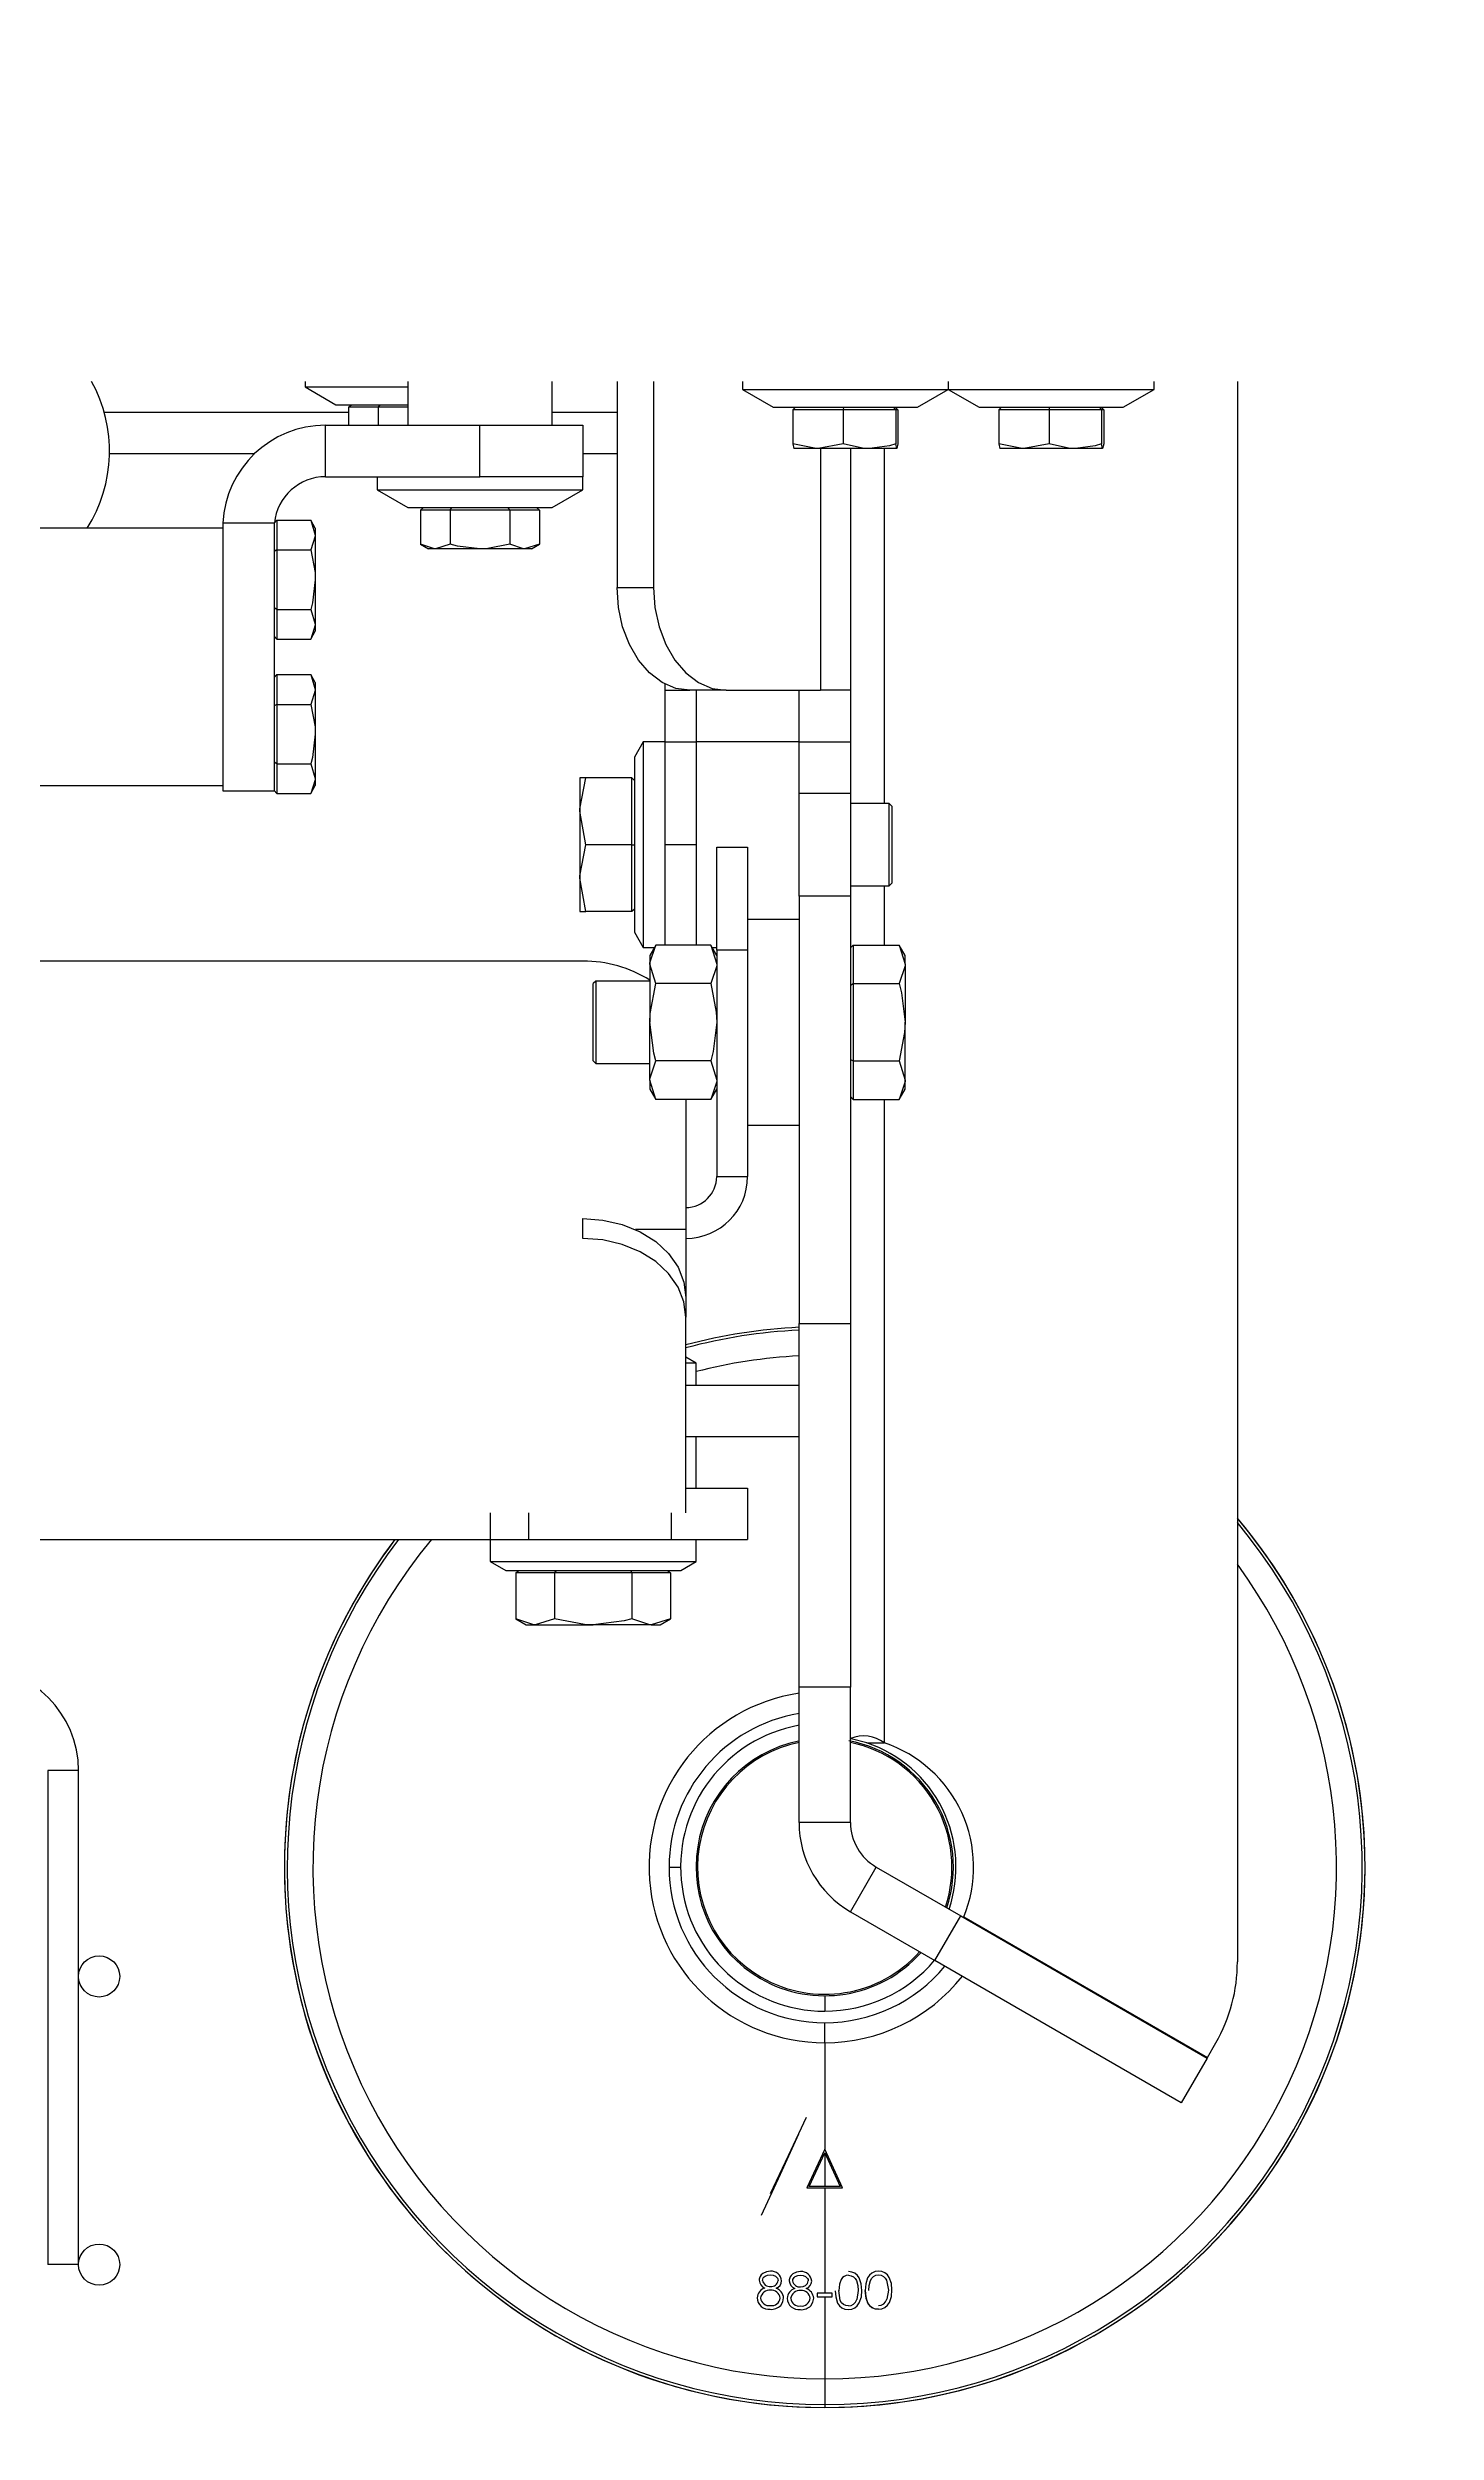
# Model space of a CAD drawing. Header units: inches. Extents: x -955375 to 106222, y -96450 to 64845.
# Drawn here: x 25811.9 to 25949.9, y 49715.9 to 49952.9 of the extents above; entities that cross this region are included whole.
import ezdxf

# ---------------------------------------------------------------- set-up
doc = ezdxf.new("R2010")
doc.units = ezdxf.units.IN
doc.header["$MEASUREMENT"] = 0
doc.linetypes.add('CONTINUA', pattern=[0])
doc.layers.add('ACHUTECH', color=24, linetype='Continuous', lineweight=18)
doc.layers.add('DIBUJO', color=2, linetype='Continuous')
doc.styles.get("Standard").update_dxf_attribs({"font": 'isocp2.shx'})
doc.dimstyles.new('SUPERPEQUEÑA', dxfattribs={"dimtxt": 0.1, "dimasz": 0.05, "dimexe": 0.1, "dimexo": 0.15, "dimgap": 0.05, "dimtad": 1, "dimzin": 0, "dimdsep": 46, "dimtxsty": 'Standard', "dimblk1": 'CRUZZ', "dimblk2": 'CRUZZ', "dimsah": 1, "dimcen": 0.03, "dimse1": 1, "dimse2": 1, "dimclrd": 109, "dimclre": 4, "dimclrt": 173, "dimadec": 0, "dimazin": 0, "dimtfac": 1, "dimtix": 1, "dimtmove": 1, "dimatfit": 3, "dimldrblk": 'CRUZZ', "dimfxl": 1, "dimtolj": 1, "dimtzin": 0, "dimlwd": -1, "dimarcsym": 0})

# ---------------------------------------------------------------- blocks, each defined once
blk = doc.blocks.new('CRUZ')
at = {"layer": 'DIBUJO', "color": 7, "lineweight": -3}
for p, q in [((-0.22, 0), (0.22, 0)), ((0, 0.22), (0, -0.22))]:
    blk.add_line(p, q, dxfattribs=at)
at = {"layer": 'DIBUJO', "color": 7, "lineweight": -3, "const_width": 0.05}
blk.add_lwpolyline([(-0.03, 0, 1), (0.03, 0, 1)], format="xyb", close=True, dxfattribs=at)
blk = doc.blocks.new('CRUZZ')
at = {"layer": 'DIBUJO', "color": 3, "xscale": 10, "yscale": 10, "zscale": 10}
blk.add_blockref('CRUZ', (0, 0), dxfattribs=at)
blk = doc.blocks.new('*D178')
at = {"layer": 'ACHUTECH', "color": 7, "ltscale": 500, "transparency": 16777216}
blk.add_line((6285.44, 60544.62), (93195.31, 60544.62), dxfattribs=at)
at = {"layer": 'Defpoints', "color": 0, "linetype": 'CONTINUA', "ltscale": 500, "transparency": 16777216}
for p in [(93195.36, 60544.62), (93195.36, 48341.76), (6285.39, 47809.89)]:
    blk.add_point(p, dxfattribs=at)
at = {"layer": 'ACHUTECH', "color": 7, "linetype": 'CONTINUA', "ltscale": 500, "transparency": 16777216, "xscale": 0.05, "yscale": 0.05, "zscale": 0.05, "rotation": 180}
blk.add_blockref('CRUZZ', (6285.39, 60544.62), dxfattribs=at)
at = {"layer": 'ACHUTECH', "color": 7, "linetype": 'CONTINUA', "ltscale": 500, "transparency": 16777216, "xscale": 0.05, "yscale": 0.05, "zscale": 0.05}
blk.add_blockref('CRUZZ', (93195.36, 60544.62), dxfattribs=at)
at = {"layer": 'ACHUTECH', "color": 7, "linetype": 'CONTINUA', "lineweight": 13, "ltscale": 500, "transparency": 16777216, "insert": (49740.37, 60544.71), "char_height": 0.15, "attachment_point": 5}
blk.add_mtext('\\A1;86909.97', dxfattribs=at)
blk = doc.blocks.new('*D185')
at = {"layer": 'ACHUTECH', "color": 7, "ltscale": 500, "transparency": 16777216}
blk.add_line((5118.65, 54499.15), (5118.65, 25409.93), dxfattribs=at)
at = {"layer": 'Defpoints', "color": 0, "linetype": 'CONTINUA', "ltscale": 500, "transparency": 16777216}
for p in [(26169.23, 54499.2), (5118.65, 25409.88), (6592.24, 25409.88)]:
    blk.add_point(p, dxfattribs=at)
at = {"layer": 'ACHUTECH', "color": 7, "linetype": 'CONTINUA', "ltscale": 500, "transparency": 16777216, "xscale": 0.05, "yscale": 0.05, "zscale": 0.05}
for p, rotation in [((5118.65, 54499.2), 90), ((5118.65, 25409.88), 270)]:
    blk.add_blockref('CRUZZ', p, dxfattribs=dict(at, rotation=rotation))
at = {"layer": 'ACHUTECH', "color": 7, "linetype": 'CONTINUA', "lineweight": 13, "ltscale": 500, "transparency": 16777216, "insert": (5118.56, 39954.54), "char_height": 0.15, "attachment_point": 5, "rotation": 90}
blk.add_mtext('\\A1;29089.32', dxfattribs=at)

msp = doc.modelspace()

# ---------------------------------------------------------------- linework, layer by layer
at = {"color": 7, "linetype": 'Continuous', "lineweight": 25}
for p, q in [((25837.43, 49919.716), (25837.43, 49919.187)), ((25837.43, 49919.187), (25840.498, 49917.415)), ((25837.43, 49919.187), (25839.42, 49919.187)), ((25839.42, 49919.187), (25847.658, 49919.187)), ((25847.658, 49919.716), (25847.658, 49915.369)), ((25861.977, 49915.369), (25861.977, 49919.716)), ((25868.444, 49919.716), (25868.444, 49899.26)), ((25872.06, 49919.716), (25872.06, 49899.26)), ((25880.9, 49919.716), (25880.9, 49918.931)), ((25901.356, 49919.716), (25901.356, 49918.931)), ((25921.813, 49918.931), (25921.813, 49919.716)), ((25930.085, 49919.716), (25930.085, 49762.668)), ((25840.498, 49917.415), (25841.891, 49917.415)), ((25841.753, 49917.159), (25842.048, 49917.415)), ((25841.753, 49917.159), (25841.753, 49915.369)), ((25844.705, 49917.159), (25841.753, 49917.159)), ((25841.891, 49917.415), (25847.658, 49917.415)), ((25844.853, 49917.415), (25844.705, 49917.159)), ((25844.705, 49917.159), (25844.705, 49915.369)), ((25847.658, 49917.159), (25844.705, 49917.159)), ((25880.9, 49918.931), (25883.968, 49917.159)), ((25880.9, 49918.931), (25901.356, 49918.931)), ((25883.968, 49917.159), (25898.288, 49917.159)), ((25885.911, 49916.904), (25886.172, 49917.159)), ((25890.916, 49916.904), (25885.911, 49916.904)), ((25885.911, 49916.904), (25885.911, 49913.525)), ((25890.926, 49917.159), (25890.916, 49916.904)), ((25890.916, 49916.904), (25890.916, 49913.525)), ((25896.133, 49916.904), (25890.916, 49916.904)), ((25895.882, 49917.159), (25896.133, 49916.904)), ((25896.084, 49917.159), (25896.345, 49916.904)), ((25896.133, 49916.904), (25896.133, 49913.525)), ((25896.345, 49916.904), (25896.133, 49916.904)), ((25896.345, 49916.904), (25896.345, 49913.525)), ((25898.288, 49917.159), (25901.356, 49918.931)), ((25901.356, 49918.931), (25904.425, 49917.159)), ((25901.356, 49918.931), (25921.813, 49918.931)), ((25904.425, 49917.159), (25918.745, 49917.159)), ((25906.368, 49916.904), (25906.628, 49917.159)), ((25906.368, 49916.904), (25906.368, 49913.525)), ((25911.372, 49916.904), (25906.368, 49916.904)), ((25911.383, 49917.159), (25911.372, 49916.904)), ((25911.372, 49916.904), (25911.372, 49913.525)), ((25916.589, 49916.904), (25911.372, 49916.904)), ((25916.339, 49917.159), (25916.589, 49916.904)), ((25916.541, 49917.159), (25916.802, 49916.904)), ((25916.589, 49916.904), (25916.589, 49913.525)), ((25916.802, 49916.904), (25916.589, 49916.904)), ((25916.802, 49916.904), (25916.802, 49913.525)), ((25918.745, 49917.159), (25921.813, 49918.931)), ((25841.753, 49916.648), (25817.475, 49916.648)), ((25839.475, 49910.255), (25839.475, 49915.369)), ((25839.475, 49915.369), (25854.818, 49915.369)), ((25854.818, 49910.255), (25854.818, 49915.369)), ((25854.818, 49915.369), (25865.046, 49915.369)), ((25868.444, 49916.648), (25861.977, 49916.648)), ((25865.046, 49915.369), (25865.046, 49910.255)), ((25817.996, 49912.557), (25832.43, 49912.557)), ((25865.046, 49912.557), (25868.444, 49912.557)), ((25885.911, 49913.525), (25886.017, 49913.068)), ((25888.413, 49913.068), (25886.017, 49913.068)), ((25890.916, 49913.525), (25888.413, 49913.068)), ((25893.524, 49913.068), (25888.413, 49913.068)), ((25888.644, 49913.068), (25888.644, 49889.031)), ((25891.64, 49913.068), (25891.64, 49889.031)), ((25896.239, 49913.068), (25893.524, 49913.068)), ((25895.005, 49877.78), (25895.005, 49913.068)), ((25896.345, 49913.525), (25896.239, 49913.068)), ((25906.368, 49913.525), (25906.474, 49913.068)), ((25908.87, 49913.068), (25906.474, 49913.068)), ((25911.372, 49913.525), (25908.87, 49913.068)), ((25913.981, 49913.068), (25908.87, 49913.068)), ((25916.696, 49913.068), (25913.981, 49913.068)), ((25916.802, 49913.525), (25916.696, 49913.068)), ((25839.475, 49910.255), (25854.818, 49910.255)), ((25844.589, 49910.255), (25844.589, 49908.958)), ((25865.046, 49910.255), (25854.818, 49910.255)), ((25865.046, 49908.958), (25865.046, 49910.255)), ((25844.589, 49908.958), (25847.658, 49907.187)), ((25844.589, 49908.958), (25865.002, 49908.958)), ((25861.977, 49907.187), (25865.046, 49908.958)), ((25865.002, 49908.958), (25865.046, 49908.958)), ((25829.247, 49905.141), (25809.973, 49905.141)), ((25834.361, 49905.652), (25829.247, 49905.652)), ((25829.247, 49905.652), (25829.247, 49879.059)), ((25834.617, 49905.932), (25834.361, 49905.637)), ((25834.361, 49905.652), (25834.361, 49879.059)), ((25834.617, 49905.932), (25834.617, 49902.98)), ((25834.617, 49905.932), (25837.996, 49905.932)), ((25838.452, 49905.141), (25837.996, 49905.932)), ((25837.996, 49905.932), (25838.452, 49904.456)), ((25838.452, 49905.141), (25838.452, 49904.456)), ((25847.658, 49907.187), (25861.947, 49907.187)), ((25849.208, 49907.187), (25848.912, 49906.931)), ((25848.912, 49906.931), (25848.912, 49903.552)), ((25851.865, 49906.931), (25848.912, 49906.931)), ((25851.865, 49906.931), (25852.013, 49907.187)), ((25851.865, 49906.931), (25851.865, 49903.552)), ((25857.77, 49906.931), (25851.865, 49906.931)), ((25857.77, 49906.931), (25857.623, 49907.187)), ((25857.77, 49906.931), (25857.77, 49903.552)), ((25860.723, 49906.931), (25857.77, 49906.931)), ((25860.723, 49906.931), (25860.428, 49907.187)), ((25860.723, 49906.931), (25860.723, 49903.552)), ((25861.947, 49907.187), (25861.977, 49907.187)), ((25834.617, 49902.98), (25834.361, 49902.832)), ((25834.617, 49902.98), (25834.617, 49897.074)), ((25834.617, 49902.98), (25837.996, 49902.98)), ((25838.452, 49904.456), (25838.452, 49900.027)), ((25848.912, 49903.552), (25849.703, 49903.095)), ((25850.389, 49903.095), (25849.703, 49903.095)), ((25851.865, 49903.552), (25850.389, 49903.095)), ((25854.818, 49903.095), (25850.389, 49903.095)), ((25859.247, 49903.095), (25854.818, 49903.095)), ((25860.723, 49903.552), (25859.247, 49903.095)), ((25859.932, 49903.095), (25859.247, 49903.095)), ((25859.932, 49903.095), (25860.723, 49903.552)), ((25838.452, 49900.027), (25838.452, 49895.598)), ((25868.444, 49899.26), (25872.06, 49899.26)), ((25834.617, 49897.074), (25834.361, 49897.222)), ((25834.617, 49897.074), (25837.996, 49897.074)), ((25834.617, 49897.074), (25834.617, 49894.122)), ((25837.996, 49897.074), (25838.452, 49895.598)), ((25838.452, 49895.598), (25838.452, 49894.913)), ((25834.361, 49894.417), (25834.617, 49894.122)), ((25834.617, 49894.122), (25837.996, 49894.122)), ((25837.996, 49894.122), (25838.452, 49894.913)), ((25834.617, 49890.59), (25834.361, 49890.294)), ((25834.617, 49890.59), (25834.617, 49887.637)), ((25834.617, 49890.59), (25837.996, 49890.59)), ((25838.452, 49889.799), (25837.996, 49890.59)), ((25837.996, 49890.59), (25838.452, 49889.113)), ((25838.452, 49889.799), (25838.452, 49889.113)), ((25838.452, 49889.113), (25838.452, 49884.684)), ((25873.229, 49889.031), (25873.229, 49889.635)), ((25873.229, 49883.917), (25873.229, 49889.031)), ((25873.229, 49889.031), (25875.677, 49889.031)), ((25879.293, 49889.031), (25875.677, 49889.031)), ((25876.297, 49889.031), (25876.297, 49883.917)), ((25879.293, 49889.031), (25888.644, 49889.031)), ((25886.525, 49883.917), (25886.525, 49889.031)), ((25891.64, 49889.031), (25888.644, 49889.031)), ((25891.64, 49889.031), (25891.64, 49883.917)), ((25834.617, 49887.637), (25834.361, 49887.489)), ((25834.617, 49887.637), (25834.617, 49881.732)), ((25834.617, 49887.637), (25837.996, 49887.637)), ((25838.452, 49884.684), (25838.452, 49880.255)), ((25871.046, 49883.917), (25870.16, 49882.383)), ((25873.229, 49883.917), (25871.046, 49883.917)), ((25871.046, 49883.917), (25871.046, 49863.461)), ((25873.229, 49883.917), (25876.297, 49883.917)), ((25873.229, 49873.689), (25873.229, 49883.917)), ((25886.525, 49883.917), (25876.297, 49883.917)), ((25876.297, 49883.917), (25876.297, 49873.689)), ((25886.525, 49883.917), (25891.64, 49883.917)), ((25886.525, 49878.803), (25886.525, 49883.917)), ((25891.64, 49883.917), (25891.64, 49878.803)), ((25834.617, 49881.732), (25834.361, 49881.879)), ((25834.617, 49881.732), (25834.617, 49878.779)), ((25834.617, 49881.732), (25837.996, 49881.732)), ((25837.996, 49881.732), (25838.452, 49880.255)), ((25870.16, 49882.383), (25870.16, 49864.995)), ((25809.973, 49879.57), (25829.247, 49879.57)), ((25829.247, 49879.059), (25834.361, 49879.059)), ((25834.361, 49879.074), (25834.617, 49878.779)), ((25837.996, 49878.779), (25838.452, 49879.57)), ((25838.452, 49880.255), (25838.452, 49879.57)), ((25865.333, 49880.337), (25864.739, 49880.337)), ((25864.739, 49880.337), (25864.739, 49877.013)), ((25869.904, 49880.337), (25865.333, 49880.337)), ((25869.904, 49873.689), (25869.904, 49880.337)), ((25869.904, 49880.337), (25870.16, 49880.082)), ((25834.617, 49878.779), (25837.996, 49878.779)), ((25864.739, 49877.013), (25864.739, 49870.365)), ((25865.333, 49873.689), (25864.739, 49877.013)), ((25886.525, 49878.803), (25891.64, 49878.803)), ((25886.525, 49868.575), (25886.525, 49878.803)), ((25891.64, 49878.803), (25891.64, 49868.575)), ((25895.475, 49877.78), (25891.64, 49877.78)), ((25895.731, 49877.525), (25895.475, 49877.78)), ((25895.475, 49873.689), (25895.475, 49877.78)), ((25895.731, 49877.525), (25895.731, 49873.689)), ((25869.904, 49873.689), (25865.333, 49873.689)), ((25869.904, 49873.689), (25870.16, 49873.689)), ((25869.904, 49867.041), (25869.904, 49873.689)), ((25876.297, 49873.689), (25873.229, 49873.689)), ((25873.229, 49863.722), (25873.229, 49873.689)), ((25876.297, 49873.689), (25876.297, 49863.722)), ((25878.343, 49873.433), (25881.411, 49873.433)), ((25878.343, 49863.205), (25878.343, 49873.433)), ((25881.411, 49873.433), (25881.411, 49863.205)), ((25895.475, 49869.598), (25895.475, 49873.689)), ((25895.731, 49873.689), (25895.731, 49869.853)), ((25865.333, 49867.041), (25864.739, 49870.365)), ((25864.739, 49870.365), (25864.739, 49867.041)), ((25891.64, 49869.598), (25895.475, 49869.598)), ((25895.005, 49863.722), (25895.005, 49869.598)), ((25895.475, 49869.598), (25895.731, 49869.853)), ((25864.739, 49867.041), (25865.333, 49867.041)), ((25869.904, 49867.041), (25865.333, 49867.041)), ((25870.16, 49867.296), (25869.904, 49867.041)), ((25891.64, 49868.575), (25886.525, 49868.575)), ((25886.525, 49868.575), (25886.525, 49826.121)), ((25891.64, 49868.575), (25891.64, 49826.121)), ((25870.16, 49864.995), (25871.046, 49863.461)), ((25886.525, 49866.273), (25881.411, 49866.273)), ((25871.046, 49863.461), (25872.137, 49863.461)), ((25872.288, 49863.722), (25871.694, 49862.694)), ((25871.694, 49862.694), (25871.694, 49861.803)), ((25877.749, 49863.722), (25872.288, 49863.722)), ((25878.343, 49862.694), (25877.749, 49863.722)), ((25877.749, 49863.722), (25878.343, 49861.803)), ((25877.9, 49863.461), (25878.343, 49863.461)), ((25878.343, 49863.205), (25878.343, 49840.703)), ((25881.411, 49863.205), (25878.343, 49863.205)), ((25881.411, 49863.205), (25881.411, 49840.703)), ((25891.64, 49863.427), (25891.895, 49863.722)), ((25891.895, 49863.722), (25891.895, 49859.884)), ((25891.895, 49863.722), (25896.467, 49863.722)), ((25897.061, 49862.694), (25896.467, 49863.722)), ((25896.467, 49863.722), (25897.061, 49861.803)), ((25897.061, 49861.803), (25897.061, 49862.694)), ((25865.046, 49862.109), (25809.813, 49862.109)), ((25866.325, 49860.136), (25866.069, 49859.881)), ((25871.694, 49860.136), (25866.325, 49860.136)), ((25866.325, 49860.136), (25866.325, 49851.954)), ((25871.694, 49861.803), (25871.694, 49856.045)), ((25872.288, 49859.884), (25871.694, 49861.803)), ((25897.061, 49861.803), (25897.061, 49856.045)), ((25866.069, 49852.209), (25866.069, 49859.881)), ((25877.749, 49859.884), (25872.288, 49859.884)), ((25891.64, 49859.736), (25891.895, 49859.884)), ((25891.895, 49859.884), (25896.467, 49859.884)), ((25891.895, 49859.884), (25891.895, 49852.207)), ((25871.694, 49850.287), (25871.694, 49856.045)), ((25897.061, 49850.287), (25897.061, 49856.045)), ((25866.069, 49852.209), (25866.325, 49851.954)), ((25866.325, 49851.954), (25871.694, 49851.954)), ((25877.749, 49852.207), (25872.288, 49852.207)), ((25877.749, 49852.207), (25878.343, 49850.287)), ((25891.64, 49852.354), (25891.895, 49852.207)), ((25891.895, 49852.207), (25896.467, 49852.207)), ((25891.895, 49852.207), (25891.895, 49848.368)), ((25896.467, 49852.207), (25897.061, 49850.287)), ((25872.288, 49848.368), (25871.694, 49850.287)), ((25871.694, 49850.287), (25871.694, 49849.397)), ((25871.694, 49849.397), (25872.288, 49848.368)), ((25877.749, 49848.368), (25872.288, 49848.368)), ((25875.274, 49848.368), (25875.274, 49837.634)), ((25877.749, 49848.368), (25878.343, 49849.397)), ((25891.895, 49848.368), (25891.64, 49848.663)), ((25891.895, 49848.368), (25896.467, 49848.368)), ((25895.005, 49784.446), (25895.005, 49848.368)), ((25896.467, 49848.368), (25897.061, 49849.397)), ((25897.061, 49849.397), (25897.061, 49850.287)), ((25881.411, 49845.817), (25886.525, 49845.817)), ((25878.343, 49840.703), (25881.411, 49840.703)), ((25865.046, 49834.566), (25865.046, 49836.538)), ((25875.274, 49837.634), (25875.274, 49835.442)), ((25875.274, 49835.442), (25870.264, 49835.442)), ((25875.274, 49835.442), (25875.274, 49828.703)), ((25875.274, 49828.703), (25875.274, 49826.73)), ((25875.274, 49809.483), (25875.274, 49826.73)), ((25886.525, 49826.121), (25891.64, 49826.121)), ((25886.525, 49789.958), (25886.525, 49826.121)), ((25891.64, 49826.121), (25891.64, 49789.958)), ((25876.297, 49822.173), (25875.274, 49822.764)), ((25876.297, 49822.173), (25875.274, 49822.173)), ((25876.297, 49819.99), (25876.297, 49822.173)), ((25875.274, 49819.99), (25886.525, 49819.99)), ((25875.274, 49814.876), (25886.525, 49814.876)), ((25876.297, 49809.762), (25876.297, 49814.876)), ((25875.274, 49809.762), (25881.411, 49809.762)), ((25875.274, 49807.291), (25875.274, 49809.483)), ((25881.411, 49809.762), (25881.411, 49804.648)), ((25855.84, 49807.291), (25855.84, 49804.648)), ((25859.631, 49807.291), (25859.631, 49804.648)), ((25873.83, 49807.291), (25873.83, 49804.648)), ((24645.32, 49804.648), (25855.84, 49804.648)), ((25855.84, 49804.648), (25855.84, 49802.465)), ((25855.84, 49804.648), (25859.631, 49804.648)), ((25859.631, 49804.648), (25873.83, 49804.648)), ((25873.83, 49804.648), (25881.411, 49804.648)), ((25876.297, 49802.465), (25876.297, 49804.648)), ((25855.84, 49802.465), (25857.375, 49801.579)), ((25855.84, 49802.465), (25866.069, 49802.465)), ((25857.375, 49801.579), (25866.069, 49801.579)), ((25858.392, 49801.324), (25858.687, 49801.579)), ((25862.23, 49801.324), (25858.392, 49801.324)), ((25858.392, 49801.324), (25858.392, 49796.752)), ((25862.378, 49801.579), (25862.23, 49801.324)), ((25862.23, 49801.324), (25862.23, 49796.752)), ((25869.907, 49801.324), (25862.23, 49801.324)), ((25866.069, 49802.465), (25876.297, 49802.465)), ((25866.069, 49801.579), (25874.763, 49801.579)), ((25869.76, 49801.579), (25869.907, 49801.324)), ((25869.907, 49801.324), (25869.907, 49796.752)), ((25873.746, 49801.324), (25869.907, 49801.324)), ((25873.45, 49801.579), (25873.746, 49801.324)), ((25873.746, 49801.324), (25873.746, 49796.752)), ((25874.763, 49801.579), (25876.297, 49802.465)), ((25858.392, 49796.752), (25859.42, 49796.158)), ((25859.42, 49796.158), (25860.311, 49796.158)), ((25862.23, 49796.752), (25860.311, 49796.158)), ((25860.311, 49796.158), (25866.069, 49796.158)), ((25871.826, 49796.158), (25866.069, 49796.158)), ((25873.746, 49796.752), (25871.826, 49796.158)), ((25871.826, 49796.158), (25872.717, 49796.158)), ((25872.717, 49796.158), (25873.746, 49796.752)), ((25891.64, 49789.958), (25886.525, 49789.958)), ((25886.525, 49776.52), (25886.525, 49789.958)), ((25891.64, 49776.52), (25891.64, 49789.958)), ((25893.255, 49784.446), (25891.69, 49784.822)), ((25893.255, 49784.446), (25895.005, 49784.446)), ((25811.859, 49781.686), (25811.859, 49732.59)), ((25813.393, 49781.686), (25811.859, 49781.686)), ((25814.927, 49781.686), (25813.393, 49781.686)), ((25814.927, 49732.59), (25814.927, 49781.686)), ((25891.64, 49776.52), (25886.525, 49776.52)), ((25873.608, 49772.094), (25874.758, 49772.094)), ((25891.64, 49767.662), (25894.197, 49772.091)), ((25894.197, 49772.091), (25902.589, 49767.246)), ((25891.64, 49767.662), (25900.032, 49762.817)), ((25900.032, 49762.817), (25902.589, 49767.246)), ((25902.589, 49767.246), (25927.071, 49753.111)), ((25902.766, 49767.143), (25902.898, 49767.143)), ((25902.898, 49767.143), (25927.104, 49753.168)), ((25924.514, 49748.682), (25900.032, 49762.817)), ((25889.078, 49759.308), (25889.078, 49757.774)), ((25889.078, 49754.637), (25889.078, 49756.623)), ((25889.078, 49754.637), (25889.078, 49744.056)), ((25927.104, 49753.168), (25927.952, 49754.636)), ((25927.071, 49753.111), (25924.514, 49748.682)), ((25927.104, 49753.168), (25926.973, 49753.168)), ((25889.078, 49744.056), (25887.313, 49740.206)), ((25890.844, 49740.206), (25889.078, 49744.056)), ((25887.547, 49740.348), (25889.078, 49743.688)), ((25889.078, 49743.688), (25890.609, 49740.348)), ((25889.078, 49743.688), (25889.078, 49740.348)), ((25887.313, 49740.206), (25890.844, 49740.206)), ((25890.609, 49740.348), (25887.547, 49740.348)), ((25889.078, 49740.206), (25889.078, 49729.768)), ((25813.393, 49732.59), (25811.859, 49732.59)), ((25814.927, 49732.59), (25813.393, 49732.59)), ((25888.331, 49729.768), (25888.331, 49729.399)), ((25889.825, 49729.768), (25888.331, 49729.768)), ((25889.825, 49729.399), (25889.825, 49729.768)), ((25892.415, 49730.017), (25892.268, 49729.109)), ((25895.401, 49730.064), (25895.254, 49729.154)), ((25888.331, 49729.399), (25889.825, 49729.399)), ((25889.078, 49729.399), (25889.078, 49721.231)), ((25889.078, 49721.231), (25889.078, 49718.678)), ((25889.078, 49718.678), (25889.078, 49718.395))]:
    msp.add_line(p, q, dxfattribs=at)
at = {"color": 7, "linetype": 'Continuous', "lineweight": 25, "flags": 128}
for points in [[(25888.413, 49913.068), (25888.235, 49913.07), (25885.911, 49913.525)], [(25893.524, 49913.068), (25892.836, 49913.102), (25890.916, 49913.525)], [(25896.133, 49913.525), (25895.501, 49913.338), (25893.524, 49913.068)], [(25896.239, 49913.068), (25896.231, 49913.07), (25896.133, 49913.525)], [(25908.87, 49913.068), (25908.692, 49913.07), (25906.368, 49913.525)], [(25913.981, 49913.068), (25913.293, 49913.102), (25911.372, 49913.525)], [(25916.589, 49913.525), (25915.957, 49913.338), (25913.981, 49913.068)], [(25916.696, 49913.068), (25916.688, 49913.07), (25916.589, 49913.525)], [(25838.452, 49904.456), (25838.45, 49904.351), (25837.996, 49902.98)], [(25837.996, 49902.98), (25838.424, 49900.74), (25838.452, 49900.027)], [(25850.389, 49903.095), (25850.284, 49903.098), (25848.912, 49903.552)], [(25854.818, 49903.095), (25852.58, 49903.366), (25851.865, 49903.552)], [(25857.77, 49903.552), (25855.596, 49903.129), (25854.818, 49903.095)], [(25859.247, 49903.095), (25859.142, 49903.098), (25857.77, 49903.552)], [(25838.452, 49900.027), (25838.163, 49897.709), (25837.996, 49897.074)], [(25875.677, 49889.031), (25874.266, 49889.228), (25872.909, 49889.81), (25871.658, 49890.755), (25870.562, 49892.027), (25869.663, 49893.577), (25868.995, 49895.346), (25868.583, 49897.264), (25868.444, 49899.26)], [(25872.06, 49899.26), (25872.199, 49897.264), (25872.611, 49895.346), (25873.279, 49893.577), (25874.179, 49892.027), (25875.275, 49890.755), (25876.525, 49889.81), (25877.882, 49889.228), (25879.293, 49889.031)], [(25838.452, 49895.598), (25838.45, 49895.493), (25837.996, 49894.122)], [(25838.452, 49889.113), (25838.45, 49889.008), (25837.996, 49887.637)], [(25837.996, 49887.637), (25838.424, 49885.398), (25838.452, 49884.684)], [(25838.452, 49884.684), (25838.163, 49882.367), (25837.996, 49881.732)], [(25838.452, 49880.255), (25838.45, 49880.15), (25837.996, 49878.779)], [(25864.739, 49877.013), (25864.742, 49877.25), (25865.333, 49880.337)], [(25864.739, 49870.365), (25864.742, 49870.601), (25865.333, 49873.689)], [(25871.694, 49861.803), (25871.698, 49861.939), (25872.288, 49863.722)], [(25878.343, 49861.803), (25878.34, 49861.666), (25877.749, 49859.884)], [(25897.061, 49861.803), (25897.057, 49861.666), (25896.467, 49859.884)], [(25871.694, 49856.045), (25871.728, 49856.921), (25872.288, 49859.884)], [(25877.749, 49859.884), (25878.299, 49857.051), (25878.343, 49856.045)], [(25896.467, 49859.884), (25896.708, 49858.962), (25897.061, 49856.045)], [(25872.288, 49852.207), (25872.086, 49852.968), (25871.694, 49856.045)], [(25878.343, 49856.045), (25877.99, 49853.129), (25877.749, 49852.207)], [(25897.061, 49856.045), (25897.017, 49855.039), (25896.467, 49852.207)], [(25871.694, 49850.287), (25871.698, 49850.424), (25872.288, 49852.207)], [(25878.343, 49850.287), (25878.34, 49850.151), (25877.749, 49848.368)], [(25897.061, 49850.287), (25897.057, 49850.151), (25896.467, 49848.368)], [(25865.046, 49836.538), (25867.041, 49836.387), (25868.96, 49835.942), (25870.729, 49835.218), (25872.278, 49834.243), (25873.55, 49833.056), (25874.496, 49831.701), (25875.078, 49830.231), (25875.274, 49828.703)], [(25875.274, 49826.73), (25875.078, 49828.259), (25874.496, 49829.729), (25873.55, 49831.083), (25872.278, 49832.271), (25870.729, 49833.245), (25868.96, 49833.969), (25867.041, 49834.415), (25865.046, 49834.566)], [(25860.311, 49796.158), (25860.175, 49796.162), (25858.392, 49796.752)], [(25866.069, 49796.158), (25865.193, 49796.192), (25862.23, 49796.752)], [(25869.907, 49796.752), (25869.146, 49796.55), (25866.069, 49796.158)], [(25871.826, 49796.158), (25871.69, 49796.162), (25869.907, 49796.752)], [(25883.683, 49739.654), (25885.464, 49743.426), (25887.26, 49747.244)], [(25882.787, 49737.489), (25884.676, 49741.588), (25886.52, 49745.593)], [(25883.694, 49731.942), (25883.282, 49731.888), (25882.918, 49731.707), (25882.773, 49731.573), (25882.659, 49731.411), (25882.583, 49731.232), (25882.564, 49731.136), (25882.557, 49731.039)], [(25882.905, 49731.027), (25882.922, 49731.15), (25882.975, 49731.265), (25883.056, 49731.361), (25883.162, 49731.444), (25883.406, 49731.546), (25883.674, 49731.573)], [(25883.674, 49731.573), (25883.944, 49731.541), (25884.19, 49731.434), (25884.373, 49731.247), (25884.428, 49731.131), (25884.447, 49731.006)], [(25886.68, 49731.902), (25886.268, 49731.844), (25885.904, 49731.66), (25885.758, 49731.524), (25885.644, 49731.361), (25885.568, 49731.181), (25885.549, 49731.086), (25885.542, 49730.989)], [(25885.891, 49730.98), (25885.908, 49731.103), (25885.961, 49731.218), (25886.042, 49731.315), (25886.148, 49731.399), (25886.392, 49731.504), (25886.661, 49731.533)], [(25886.661, 49731.533), (25886.931, 49731.503), (25887.177, 49731.4), (25887.36, 49731.214), (25887.415, 49731.099), (25887.434, 49730.974)], [(25890.124, 49729.999), (25890.166, 49729.372), (25890.35, 49728.77), (25890.544, 49728.491), (25890.788, 49728.288), (25891.081, 49728.162), (25891.423, 49728.113)], [(25891.439, 49731.532), (25891.214, 49731.497), (25891.019, 49731.418), (25890.853, 49731.294), (25890.718, 49731.126), (25890.536, 49730.654), (25890.473, 49730)], [(25891.435, 49728.483), (25891.168, 49728.528), (25890.94, 49728.64), (25890.757, 49728.808), (25890.622, 49729.029), (25890.473, 49730.001)], [(25892.763, 49730.019), (25892.712, 49730.669), (25892.507, 49731.263), (25892.318, 49731.521), (25892.067, 49731.727), (25891.769, 49731.854), (25891.423, 49731.902)], [(25891.423, 49728.113), (25891.767, 49728.163), (25892.068, 49728.299), (25892.317, 49728.508), (25892.514, 49728.783), (25892.716, 49729.387), (25892.763, 49730.019)], [(25891.435, 49731.532), (25891.699, 49731.488), (25891.924, 49731.378), (25892.109, 49731.201), (25892.236, 49730.998), (25892.378, 49730.524), (25892.415, 49730.017)], [(25894.41, 49731.941), (25894.074, 49731.89), (25893.771, 49731.749), (25893.523, 49731.535), (25893.339, 49731.266), (25893.155, 49730.667), (25893.112, 49730.024)], [(25893.112, 49730.024), (25893.154, 49729.395), (25893.34, 49728.793), (25893.53, 49728.519), (25893.77, 49728.32), (25894.075, 49728.189), (25894.41, 49728.149)], [(25894.412, 49728.149), (25894.108, 49728.179), (25893.843, 49728.268), (25893.619, 49728.417), (25893.437, 49728.623), (25893.195, 49729.209), (25893.112, 49730.023)], [(25893.46, 49730.03), (25893.487, 49730.525), (25893.61, 49731.007), (25893.748, 49731.234), (25893.926, 49731.403), (25894.16, 49731.525), (25894.421, 49731.572)], [(25895.749, 49730.07), (25895.701, 49730.704), (25895.497, 49731.305), (25895.303, 49731.574), (25895.056, 49731.774), (25894.747, 49731.903), (25894.41, 49731.941)], [(25894.41, 49728.149), (25894.747, 49728.2), (25895.055, 49728.342), (25895.301, 49728.548), (25895.498, 49728.826), (25895.702, 49729.435), (25895.749, 49730.07)], [(25894.421, 49731.572), (25894.679, 49731.535), (25894.916, 49731.418), (25895.096, 49731.25), (25895.228, 49731.032), (25895.401, 49730.064)], [(25884.7, 49728.53), (25884.921, 49728.876), (25884.994, 49729.273)], [(25887.688, 49728.503), (25887.909, 49728.85), (25887.982, 49729.248)]]:
    msp.add_lwpolyline(points, dxfattribs=at)
at = {"color": 7, "linetype": 'Continuous', "lineweight": 25}
for centre in [(25816.973, 49761.229), (25816.973, 49732.59)]:
    msp.add_circle(centre, 2.046, dxfattribs=at)
for centre, radius, start, end in [((25803.678, 49912.812), 14.32, 327.60764, 28.82565), ((25839.475, 49905.141), 10.228, 90, 177.13402), ((25839.475, 49905.141), 5.114, 90, 174.08105), ((25865.202, 49849.971), 12.139, 57.66757, 90.73739), ((25875.274, 49840.703), 3.068, 270, 0), ((25875.274, 49840.703), 6.137, 270, 0), ((25889.078, 49772.094), 53.699, 92.72467, 104.89571), ((25889.078, 49772.094), 53.415, 92.73913, 104.97656), ((25889.078, 49772.094), 50.863, 92.8767, 104.55341), ((25889.078, 49772.094), 53.699, 270, 40.21227), ((25889.078, 49772.094), 53.415, 270, 39.85147), ((25889.078, 49772.094), 53.699, 0, 40.21227), ((25889.078, 49772.094), 53.699, 142.68184, 270), ((25889.078, 49772.094), 53.699, 142.68184, 180), ((25889.078, 49772.094), 53.415, 142.44982, 270), ((25889.078, 49772.094), 50.863, 140.20523, 270), ((25889.078, 49772.094), 50.863, 270, 36.27048), ((25804.699, 49781.686), 10.228, 0, 90), ((25889.078, 49772.094), 17.456, 98.40855, 270), ((25889.078, 49772.094), 15.47, 99.49753, 180), ((25889.078, 49772.094), 14.32, 100.26855, 270), ((25889.078, 49772.094), 12.785, 101.7869, 240), ((25889.078, 49772.094), 12.64, 101.65073, 240), ((25889.078, 49772.094), 12.785, 341.53696, 79.19861), ((25892.933, 49781.636), 3.491, 53.60474, 111.74687), ((25889.078, 49772.094), 12.64, 341.67123, 78.30827), ((25889.082, 49772.091), 13.041, 341.30773, 71.33803), ((25890.832, 49772.091), 13.041, 337.70457, 71.33803), ((25896.754, 49776.52), 10.228, 180, 240), ((25896.754, 49776.52), 5.114, 180, 240), ((25889.078, 49772.094), 53.699, 180, 0), ((25889.078, 49772.094), 15.47, 180, 270), ((25889.078, 49772.094), 12.785, 240, 318.46304), ((25889.078, 49772.094), 12.64, 240, 318.32877), ((25889.078, 49772.094), 14.32, 270, 319.71344), ((25889.078, 49772.094), 15.47, 270, 320.48584), ((25889.078, 49772.094), 17.456, 270, 321.57676), ((25914.006, 49762.639), 16.08, 330.14952, 0.10058), ((25883.446, 49729.221), 1.091, 107.22308, 176.38858), ((25883.486, 49731.122), 0.933, 185.08531, 247.1221), ((25883.58, 49729.174), 0.88, 82.37164, 173.6456), ((25883.612, 49731.127), 0.714, 188.01902, 276.10519), ((25883.774, 49731.089), 0.678, 262.72632, 352.98438), ((25883.754, 49730.899), 1.045, 4.93188, 93.29816), ((25883.785, 49729.185), 0.866, 5.74973, 95.83215), ((25883.977, 49731.017), 0.819, 289.02646, 358.01711), ((25883.884, 49729.189), 1.113, 4.3311, 71.14974), ((25886.444, 49729.167), 1.103, 107.65301, 176.2652), ((25886.459, 49731.07), 0.921, 185.07201, 247.66082), ((25886.575, 49729.125), 0.89, 83.0307, 173.56337), ((25886.59, 49731.079), 0.707, 188.08284, 276.86799), ((25886.754, 49731.059), 0.686, 263.40147, 352.92627), ((25886.753, 49730.871), 1.033, 4.93954, 94.05647), ((25886.782, 49729.157), 0.856, 5.76672, 96.57776), ((25886.956, 49730.99), 0.828, 289.43781, 357.93113), ((25886.886, 49729.166), 1.099, 4.2744, 71.70758), ((25883.561, 49729.35), 1.205, 182.89, 275.2042), ((25883.554, 49729.366), 0.854, 186.34327, 278.06389), ((25883.795, 49729.4), 1.255, 264.30139, 316.17488), ((25883.798, 49729.364), 0.853, 261.61906, 353.77052), ((25886.534, 49729.3), 1.193, 182.91898, 275.91215), ((25886.532, 49729.319), 0.845, 186.39959, 278.80003), ((25886.769, 49729.377), 1.269, 264.94612, 316.4249), ((25886.777, 49729.337), 0.862, 262.28661, 353.70402), ((25891.408, 49729.385), 0.903, 271.67493, 342.17164), ((25894.386, 49729.429), 0.91, 272.21823, 342.42522)]:
    msp.add_arc(centre, radius, start, end, dxfattribs=at)

# ---------------------------------------------------------------- dimensions: what is measured, and where the dimension line sits
at = {"layer": 'ACHUTECH', "color": 7, "linetype": 'CONTINUA', "lineweight": 13, "ltscale": 500}
dim = msp.add_linear_dim(base=(93195.359, 60544.619), p1=(6285.39, 47809.886), p2=(93195.359, 48341.759), dimstyle='SUPERPEQUEÑA', override={"dimtxt": 0.15, "dimgap": 0.02, "dimclrd": 7, "dimclrt": 7, "dimfxl": 0.2}, dxfattribs=at)
dim.commit()
dim.dimension.update_dxf_attribs({"geometry": '*D178', "text_midpoint": (49740.375, 60544.714)})
dim = msp.add_linear_dim(base=(5118.653, 25409.883), p1=(26169.229, 54499.203), p2=(6592.24, 25409.883), angle=90, dimstyle='SUPERPEQUEÑA', override={"dimtxt": 0.15, "dimgap": 0.02, "dimclrd": 7, "dimclrt": 7, "dimfxl": 0.2}, dxfattribs=at)
dim.commit()
dim.dimension.update_dxf_attribs({"geometry": '*D185', "text_midpoint": (5118.558, 39954.543)})

doc.saveas('drawing.dxf')
